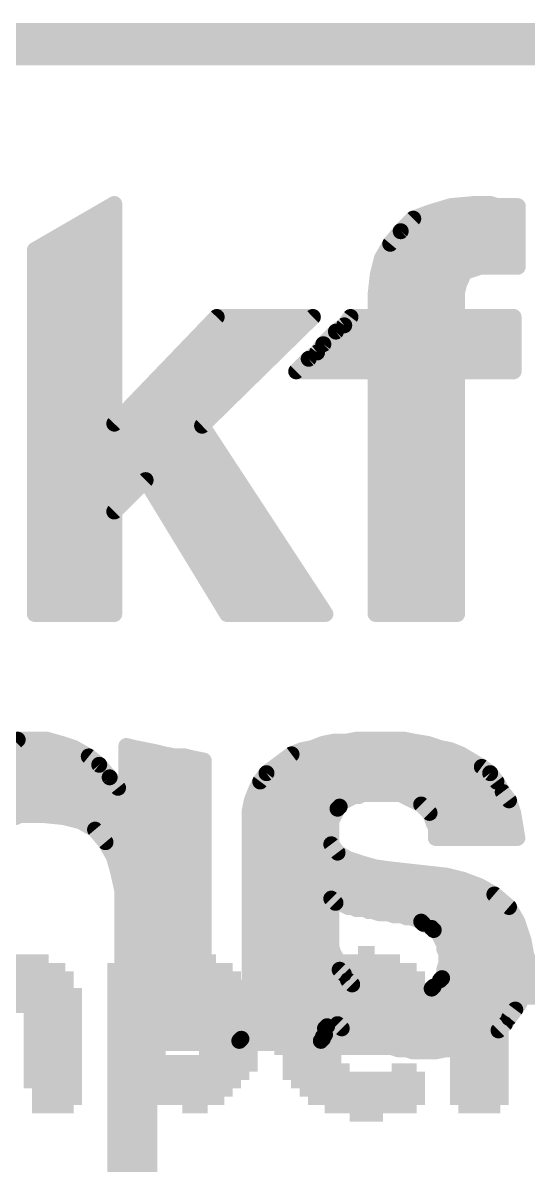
# Model space of a CAD drawing. Extents: x -29.2 to 57.4, y -24.7 to 35.4.
# Drawn here: x 12.8 to 15.22, y 20.01 to 25.5 of the extents above; entities that cross this region are included whole.
import ezdxf

# ---------------------------------------------------------------- set-up
doc = ezdxf.new("R2010")
doc.units = 0
for name, color, linetype in [('1', 12, 'CONTINUOUS'), ('16', 132, 'CONTINUOUS'), ('20', 31, 'CONTINUOUS'), ('21', 41, 'CONTINUOUS'), ('22', 40, 'CONTINUOUS')]:
    doc.layers.add(name, color=color, linetype=linetype)

# ---------------------------------------------------------------- blocks, each defined once
blk = doc.blocks.new('RECT')
blk.add_solid([(-0.5, -0.5), (0.5, -0.5), (-0.5, 0.5), (0.5, 0.5)])

msp = doc.modelspace()

# ---------------------------------------------------------------- linework, layer by layer
at = {"layer": '1', "const_width": 0.2032}
msp.add_lwpolyline([(25.4, 25.4), (0, 25.4)], dxfattribs=at)
at = {"layer": '16', "const_width": 0.2032}
msp.add_lwpolyline([(25.4, 25.4), (0, 25.4)], dxfattribs=at)
at = {"layer": '20', "const_width": 0.2032}
msp.add_lwpolyline([(25.4, 25.4), (0, 25.4)], dxfattribs=at)
at = {"layer": '21', "const_width": 0.0762}
for points in [[(12.861, 24.416), (13.241, 24.636)], [(13.241, 24.636), (13.241, 23.586)], [(14.851, 24.626), (14.961, 24.636)], [(14.961, 24.636), (15.041, 24.636)], [(15.041, 24.636), (15.071, 24.626)], [(13.2006, 24.6126), (13.241, 24.6126)], [(14.671, 24.566), (14.751, 24.596)], [(14.751, 24.596), (14.851, 24.626)], [(14.8063, 24.6126), (15.171, 24.6126)], [(15.071, 24.626), (15.171, 24.626)], [(15.171, 24.626), (15.171, 24.336)], [(13.069, 24.5364), (13.241, 24.5364)], [(14.611, 24.506), (14.671, 24.566)], [(14.6414, 24.5364), (15.171, 24.5364)], [(14.561, 24.446), (14.611, 24.506)], [(12.861, 22.676), (12.861, 24.416)], [(12.9373, 24.4602), (13.241, 24.4602)], [(14.521, 24.376), (14.561, 24.446)], [(14.5728, 24.4602), (15.171, 24.4602)], [(12.861, 24.384), (13.241, 24.384)], [(14.501, 24.296), (14.521, 24.376)], [(14.5256, 24.384), (15.171, 24.384)], [(12.861, 24.3078), (13.241, 24.3078)], [(14.504, 24.3078), (14.9146, 24.3078)], [(14.911, 24.306), (14.901, 24.276)], [(14.931, 24.316), (14.911, 24.306)], [(14.991, 24.336), (14.931, 24.316)], [(15.171, 24.336), (14.991, 24.336)], [(14.491, 24.206), (14.501, 24.296)], [(14.891, 24.256), (14.881, 24.216)], [(14.901, 24.276), (14.891, 24.256)], [(12.861, 24.2316), (13.241, 24.2316)], [(14.491, 24.096), (14.491, 24.206)], [(14.4938, 24.2316), (14.8849, 24.2316)], [(14.881, 24.216), (14.881, 24.096)], [(12.861, 24.1554), (13.241, 24.1554)], [(14.491, 24.1554), (14.881, 24.1554)], [(12.861, 24.0792), (13.241, 24.0792)], [(13.241, 23.586), (13.731, 24.096)], [(14.191, 24.096), (13.661, 23.576)], [(13.7149, 24.0792), (14.1739, 24.0792)], [(13.731, 24.096), (14.191, 24.096)], [(14.341, 24.056), (14.371, 24.096)], [(14.3584, 24.0792), (15.151, 24.0792)], [(14.371, 24.096), (14.491, 24.096)], [(14.881, 24.096), (15.151, 24.096)], [(15.151, 24.096), (15.151, 23.836)], [(14.241, 23.966), (14.301, 24.026)], [(14.301, 24.026), (14.341, 24.056)], [(12.861, 24.003), (13.241, 24.003)], [(13.6416, 24.003), (14.0962, 24.003)], [(14.278, 24.003), (15.151, 24.003)], [(12.861, 23.9268), (13.241, 23.9268)], [(13.5684, 23.9268), (14.0185, 23.9268)], [(14.171, 23.896), (14.211, 23.926)], [(14.211, 23.926), (14.241, 23.966)], [(14.2116, 23.9268), (15.151, 23.9268)], [(14.111, 23.836), (14.171, 23.896)], [(12.861, 23.8506), (13.241, 23.8506)], [(13.4952, 23.8506), (13.9409, 23.8506)], [(14.491, 23.836), (14.111, 23.836)], [(14.1256, 23.8506), (15.151, 23.8506)], [(14.491, 22.676), (14.491, 23.836)], [(15.151, 23.836), (14.881, 23.836)], [(14.881, 23.836), (14.881, 22.676)], [(12.861, 23.7744), (13.241, 23.7744)], [(13.422, 23.7744), (13.8632, 23.7744)], [(14.491, 23.7744), (14.881, 23.7744)], [(12.861, 23.6982), (13.241, 23.6982)], [(13.3488, 23.6982), (13.7856, 23.6982)], [(14.491, 23.6982), (14.881, 23.6982)], [(12.861, 23.622), (13.241, 23.622)], [(13.2756, 23.622), (13.7079, 23.622)], [(14.491, 23.622), (14.881, 23.622)], [(12.861, 23.5458), (13.6808, 23.5458)], [(13.661, 23.576), (14.251, 22.676)], [(14.491, 23.5458), (14.881, 23.5458)], [(12.861, 23.4696), (13.7308, 23.4696)], [(14.491, 23.4696), (14.881, 23.4696)], [(12.861, 23.3934), (13.7807, 23.3934)], [(14.491, 23.3934), (14.881, 23.3934)], [(12.861, 23.3172), (13.8307, 23.3172)], [(13.391, 23.316), (13.241, 23.166)], [(13.781, 22.676), (13.391, 23.316)], [(14.491, 23.3172), (14.881, 23.3172)], [(12.861, 23.241), (13.316, 23.241)], [(13.4367, 23.241), (13.8806, 23.241)], [(14.491, 23.241), (14.881, 23.241)], [(12.861, 23.1648), (13.241, 23.1648)], [(13.241, 23.166), (13.241, 22.676)], [(13.4831, 23.1648), (13.9306, 23.1648)], [(14.491, 23.1648), (14.881, 23.1648)], [(12.861, 23.0886), (13.241, 23.0886)], [(13.5296, 23.0886), (13.9805, 23.0886)], [(14.491, 23.0886), (14.881, 23.0886)], [(12.861, 23.0124), (13.241, 23.0124)], [(13.576, 23.0124), (14.0305, 23.0124)], [(14.491, 23.0124), (14.881, 23.0124)], [(12.861, 22.9362), (13.241, 22.9362)], [(13.6224, 22.9362), (14.0804, 22.9362)], [(14.491, 22.9362), (14.881, 22.9362)], [(12.861, 22.86), (13.241, 22.86)], [(13.6689, 22.86), (14.1304, 22.86)], [(14.491, 22.86), (14.881, 22.86)], [(12.861, 22.7838), (13.241, 22.7838)], [(13.7153, 22.7838), (14.1803, 22.7838)], [(14.491, 22.7838), (14.881, 22.7838)], [(12.861, 22.7076), (13.241, 22.7076)], [(13.7617, 22.7076), (14.2303, 22.7076)], [(14.491, 22.7076), (14.881, 22.7076)], [(13.241, 22.676), (12.861, 22.676)], [(14.251, 22.676), (13.781, 22.676)], [(14.881, 22.676), (14.491, 22.676)]]:
    msp.add_lwpolyline(points, dxfattribs=at)
at = {"layer": '21', "const_width": 0.0381}
for points in [[(13.2601, 24.636, 1), (13.222, 24.636)], [(13.2505, 24.6195, 1), (13.2315, 24.6525)], [(14.961, 24.6551, 1), (14.961, 24.617)], [(14.9627, 24.617, 1), (14.9593, 24.655)], [(15.047, 24.6541, 1), (15.035, 24.6179)], [(15.041, 24.617, 1), (15.041, 24.6551)], [(13.2006, 24.6317, 1), (13.2006, 24.5936)], [(13.241, 24.5936, 1), (13.241, 24.6317)], [(14.7455, 24.6142, 1), (14.7565, 24.5778)], [(14.7577, 24.5782, 1), (14.7443, 24.6138)], [(14.8063, 24.6317, 1), (14.8063, 24.5936)], [(14.8493, 24.645, 1), (14.8527, 24.607)], [(14.8565, 24.6078, 1), (14.8455, 24.6442)], [(15.071, 24.6451, 1), (15.071, 24.607)], [(15.065, 24.6079, 1), (15.077, 24.6441)], [(15.1901, 24.626, 1), (15.152, 24.626)], [(15.171, 24.607, 1), (15.171, 24.6451)], [(15.171, 24.5936, 1), (15.171, 24.6317)], [(13.069, 24.5555, 1), (13.069, 24.5174)], [(13.241, 24.5174, 1), (13.241, 24.5555)], [(14.6414, 24.5555, 1), (14.6414, 24.5174)], [(14.6643, 24.5838, 1), (14.6777, 24.5482)], [(14.6845, 24.5525, 1), (14.6575, 24.5795)], [(15.171, 24.5174, 1), (15.171, 24.5555)], [(14.5975, 24.5195, 1), (14.6245, 24.4925)], [(14.6256, 24.4938, 1), (14.5964, 24.5182)], [(12.8515, 24.4325, 1), (12.8705, 24.3995)], [(12.8801, 24.416, 1), (12.842, 24.416)], [(12.9373, 24.4793, 1), (12.9373, 24.4412)], [(13.241, 24.4412, 1), (13.241, 24.4793)], [(14.5464, 24.4582, 1), (14.5756, 24.4338)], [(14.5775, 24.4365, 1), (14.5445, 24.4555)], [(14.5728, 24.4793, 1), (14.5728, 24.4412)], [(15.171, 24.4412, 1), (15.171, 24.4793)], [(12.861, 24.4031, 1), (12.861, 24.365)], [(13.241, 24.365, 1), (13.241, 24.4031)], [(14.5045, 24.3855, 1), (14.5375, 24.3665)], [(14.5395, 24.3714, 1), (14.5025, 24.3806)], [(14.5256, 24.4031, 1), (14.5256, 24.365)], [(15.171, 24.365, 1), (15.171, 24.4031)], [(12.861, 24.3269, 1), (12.861, 24.2888)], [(13.241, 24.2888, 1), (13.241, 24.3269)], [(14.504, 24.3269, 1), (14.504, 24.2888)], [(14.9025, 24.323, 1), (14.9195, 24.289)], [(14.9291, 24.3, 1), (14.8929, 24.312)], [(14.925, 24.3341, 1), (14.937, 24.2979)], [(14.9146, 24.2888, 1), (14.9146, 24.3269)], [(14.9395, 24.299, 1), (14.9225, 24.333)], [(14.991, 24.3551, 1), (14.991, 24.317)], [(14.997, 24.3179, 1), (14.985, 24.3541)], [(15.152, 24.336, 1), (15.1901, 24.336)], [(15.171, 24.317, 1), (15.171, 24.3551)], [(14.4825, 24.3006, 1), (14.5195, 24.2914)], [(14.5199, 24.2939, 1), (14.4821, 24.2981)], [(14.874, 24.2645, 1), (14.908, 24.2475)], [(14.9095, 24.2514, 1), (14.8725, 24.2606)], [(14.8829, 24.282, 1), (14.9191, 24.27)], [(14.918, 24.2675, 1), (14.884, 24.2845)], [(12.861, 24.2507, 1), (12.861, 24.2126)], [(13.241, 24.2126, 1), (13.241, 24.2507)], [(14.5101, 24.206, 1), (14.472, 24.206)], [(14.4721, 24.2081, 1), (14.5099, 24.2039)], [(14.4938, 24.2507, 1), (14.4938, 24.2126)], [(14.8625, 24.2206, 1), (14.8995, 24.2114)], [(14.9001, 24.216, 1), (14.862, 24.216)], [(14.8849, 24.2126, 1), (14.8849, 24.2507)], [(12.861, 24.1745, 1), (12.861, 24.1364)], [(13.241, 24.1364, 1), (13.241, 24.1745)], [(14.491, 24.1745, 1), (14.491, 24.1364)], [(14.881, 24.1364, 1), (14.881, 24.1745)], [(12.861, 24.0983, 1), (12.861, 24.0602)], [(13.241, 24.0602, 1), (13.241, 24.0983)], [(13.7149, 24.0983, 1), (13.7149, 24.0602)], [(13.731, 24.1151, 1), (13.731, 24.077)], [(13.7447, 24.0828, 1), (13.7173, 24.1092)], [(14.1739, 24.0602, 1), (14.1739, 24.0983)], [(14.2043, 24.0824, 1), (14.1777, 24.1096)], [(14.191, 24.077, 1), (14.191, 24.1151)], [(14.3584, 24.0983, 1), (14.3584, 24.0602)], [(14.371, 24.1151, 1), (14.371, 24.077)], [(14.3862, 24.0846, 1), (14.3558, 24.1074)], [(14.491, 24.077, 1), (14.491, 24.1151)], [(14.881, 24.1151, 1), (14.881, 24.077)], [(15.1701, 24.096, 1), (15.132, 24.096)], [(15.151, 24.077, 1), (15.151, 24.1151)], [(15.151, 24.0602, 1), (15.151, 24.0983)], [(14.3145, 24.0125, 1), (14.2875, 24.0395)], [(14.3258, 24.0674, 1), (14.3562, 24.0446)], [(14.3524, 24.0408, 1), (14.3296, 24.0712)], [(14.472, 24.096, 1), (14.5101, 24.096)], [(14.862, 24.096, 1), (14.9001, 24.096)], [(12.861, 24.0221, 1), (12.861, 23.984)], [(13.241, 23.984, 1), (13.241, 24.0221)], [(13.6416, 24.0221, 1), (13.6416, 23.984)], [(14.0962, 23.984, 1), (14.0962, 24.0221)], [(14.278, 24.0221, 1), (14.278, 23.984)], [(14.2896, 24.0412, 1), (14.3124, 24.0108)], [(15.151, 23.984, 1), (15.151, 24.0221)], [(12.861, 23.9459, 1), (12.861, 23.9078)], [(13.241, 23.9078, 1), (13.241, 23.9459)], [(13.5684, 23.9459, 1), (13.5684, 23.9078)], [(14.0185, 23.9078, 1), (14.0185, 23.9459)], [(14.1958, 23.9374, 1), (14.2262, 23.9146)], [(14.2116, 23.9459, 1), (14.2116, 23.9078)], [(14.2224, 23.9108, 1), (14.1996, 23.9412)], [(14.2275, 23.9795, 1), (14.2545, 23.9525)], [(14.2562, 23.9546, 1), (14.2258, 23.9774)], [(15.151, 23.9078, 1), (15.151, 23.9459)], [(14.1596, 23.9112, 1), (14.1824, 23.8808)], [(14.1845, 23.8825, 1), (14.1575, 23.9095)], [(12.861, 23.8697, 1), (12.861, 23.8316)], [(13.241, 23.8316, 1), (13.241, 23.8697)], [(13.4952, 23.8697, 1), (13.4952, 23.8316)], [(13.9409, 23.8316, 1), (13.9409, 23.8697)], [(14.111, 23.8551, 1), (14.111, 23.817)], [(14.0975, 23.8495, 1), (14.1245, 23.8225)], [(14.1256, 23.8697, 1), (14.1256, 23.8316)], [(14.5101, 23.836, 1), (14.472, 23.836)], [(14.491, 23.817, 1), (14.491, 23.8551)], [(14.881, 23.8551, 1), (14.881, 23.817)], [(14.9001, 23.836, 1), (14.862, 23.836)], [(15.132, 23.836, 1), (15.1701, 23.836)], [(15.151, 23.8316, 1), (15.151, 23.8697)], [(15.151, 23.817, 1), (15.151, 23.8551)], [(12.861, 23.7934, 1), (12.861, 23.7553)], [(13.241, 23.7553, 1), (13.241, 23.7934)], [(13.422, 23.7934, 1), (13.422, 23.7553)], [(13.8632, 23.7553, 1), (13.8632, 23.7934)], [(14.491, 23.7934, 1), (14.491, 23.7553)], [(14.881, 23.7553, 1), (14.881, 23.7934)], [(12.861, 23.7172, 1), (12.861, 23.6791)], [(13.241, 23.6791, 1), (13.241, 23.7172)], [(13.3488, 23.7172, 1), (13.3488, 23.6791)], [(13.7856, 23.6791, 1), (13.7856, 23.7172)], [(14.491, 23.7172, 1), (14.491, 23.6791)], [(14.881, 23.6791, 1), (14.881, 23.7172)], [(12.861, 23.641, 1), (12.861, 23.6029)], [(13.241, 23.6029, 1), (13.241, 23.641)], [(13.2756, 23.641, 1), (13.2756, 23.6029)], [(13.7079, 23.6029, 1), (13.7079, 23.641)], [(14.491, 23.641, 1), (14.491, 23.6029)], [(14.881, 23.6029, 1), (14.881, 23.641)], [(12.861, 23.5648, 1), (12.861, 23.5267)], [(13.2273, 23.5992, 1), (13.2547, 23.5728)], [(13.222, 23.586, 1), (13.2601, 23.586)], [(13.6477, 23.5896, 1), (13.6743, 23.5624)], [(13.6769, 23.5864, 1), (13.6451, 23.5656)], [(13.6808, 23.5267, 1), (13.6808, 23.5648)], [(14.491, 23.5648, 1), (14.491, 23.5267)], [(14.881, 23.5267, 1), (14.881, 23.5648)], [(12.861, 23.4886, 1), (12.861, 23.4505)], [(13.7308, 23.4505, 1), (13.7308, 23.4886)], [(14.491, 23.4886, 1), (14.491, 23.4505)], [(14.881, 23.4505, 1), (14.881, 23.4886)], [(12.861, 23.4124, 1), (12.861, 23.3743)], [(13.7807, 23.3743, 1), (13.7807, 23.4124)], [(14.491, 23.4124, 1), (14.491, 23.3743)], [(14.881, 23.3743, 1), (14.881, 23.4124)], [(12.861, 23.3362, 1), (12.861, 23.2981)], [(13.4073, 23.3259, 1), (13.3747, 23.3061)], [(13.4045, 23.3025, 1), (13.3775, 23.3295)], [(13.8307, 23.2981, 1), (13.8307, 23.3362)], [(14.491, 23.3362, 1), (14.491, 23.2981)], [(14.881, 23.2981, 1), (14.881, 23.3362)], [(12.861, 23.26, 1), (12.861, 23.2219)], [(13.316, 23.2219, 1), (13.316, 23.26)], [(13.4367, 23.26, 1), (13.4367, 23.2219)], [(13.8806, 23.2219, 1), (13.8806, 23.26)], [(14.491, 23.26, 1), (14.491, 23.2219)], [(14.881, 23.2219, 1), (14.881, 23.26)], [(12.861, 23.1838, 1), (12.861, 23.1457)], [(13.2601, 23.166, 1), (13.222, 23.166)], [(13.2275, 23.1795, 1), (13.2545, 23.1525)], [(13.241, 23.1457, 1), (13.241, 23.1838)], [(13.4831, 23.1838, 1), (13.4831, 23.1457)], [(13.9306, 23.1457, 1), (13.9306, 23.1838)], [(14.491, 23.1838, 1), (14.491, 23.1457)], [(14.881, 23.1457, 1), (14.881, 23.1838)], [(12.861, 23.1076, 1), (12.861, 23.0695)], [(13.241, 23.0695, 1), (13.241, 23.1076)], [(13.5296, 23.1076, 1), (13.5296, 23.0695)], [(13.9805, 23.0695, 1), (13.9805, 23.1076)], [(14.491, 23.1076, 1), (14.491, 23.0695)], [(14.881, 23.0695, 1), (14.881, 23.1076)], [(12.861, 23.0314, 1), (12.861, 22.9933)], [(13.241, 22.9933, 1), (13.241, 23.0314)], [(13.576, 23.0314, 1), (13.576, 22.9933)], [(14.0305, 22.9933, 1), (14.0305, 23.0314)], [(14.491, 23.0314, 1), (14.491, 22.9933)], [(14.881, 22.9933, 1), (14.881, 23.0314)], [(12.861, 22.9552, 1), (12.861, 22.9171)], [(13.241, 22.9171, 1), (13.241, 22.9552)], [(13.6224, 22.9552, 1), (13.6224, 22.9171)], [(14.0804, 22.9171, 1), (14.0804, 22.9552)], [(14.491, 22.9552, 1), (14.491, 22.9171)], [(14.881, 22.9171, 1), (14.881, 22.9552)], [(12.861, 22.879, 1), (12.861, 22.8409)], [(13.241, 22.8409, 1), (13.241, 22.879)], [(13.6689, 22.879, 1), (13.6689, 22.8409)], [(14.1304, 22.8409, 1), (14.1304, 22.879)], [(14.491, 22.879, 1), (14.491, 22.8409)], [(14.881, 22.8409, 1), (14.881, 22.879)], [(12.861, 22.8028, 1), (12.861, 22.7647)], [(13.241, 22.7647, 1), (13.241, 22.8028)], [(13.7153, 22.8028, 1), (13.7153, 22.7647)], [(14.1803, 22.7647, 1), (14.1803, 22.8028)], [(14.491, 22.8028, 1), (14.491, 22.7647)], [(14.881, 22.7647, 1), (14.881, 22.8028)], [(12.861, 22.7266, 1), (12.861, 22.6885)], [(13.241, 22.6885, 1), (13.241, 22.7266)], [(13.7617, 22.7266, 1), (13.7617, 22.6885)], [(14.2303, 22.6885, 1), (14.2303, 22.7266)], [(14.491, 22.7266, 1), (14.491, 22.6885)], [(14.881, 22.6885, 1), (14.881, 22.7266)], [(12.861, 22.6951, 1), (12.861, 22.657)], [(12.842, 22.676, 1), (12.8801, 22.676)], [(13.222, 22.676, 1), (13.2601, 22.676)], [(13.241, 22.657, 1), (13.241, 22.6951)], [(13.781, 22.6951, 1), (13.781, 22.657)], [(13.7647, 22.6661, 1), (13.7973, 22.6859)], [(14.2351, 22.6656, 1), (14.2669, 22.6864)], [(14.251, 22.657, 1), (14.251, 22.6951)], [(14.491, 22.6951, 1), (14.491, 22.657)], [(14.472, 22.676, 1), (14.5101, 22.676)], [(14.862, 22.676, 1), (14.9001, 22.676)], [(14.881, 22.657, 1), (14.881, 22.6951)]]:
    msp.add_lwpolyline(points, format="xyb", dxfattribs=at)
at = {"layer": '22', "const_width": 0.0762}
for points in [[(12.769, 22.065), (12.759, 22.065)], [(12.779, 22.075), (12.769, 22.065)], [(12.919, 22.075), (12.779, 22.075)], [(12.989, 22.055), (12.919, 22.075)], [(13.049, 22.035), (12.989, 22.055)], [(14.239, 22.055), (14.189, 22.035)], [(14.289, 22.065), (14.239, 22.055)], [(14.349, 22.065), (14.289, 22.065)], [(14.399, 22.075), (14.349, 22.065)], [(14.629, 22.075), (14.399, 22.075)], [(14.679, 22.065), (14.629, 22.075)], [(14.739, 22.055), (14.679, 22.065)], [(14.799, 22.035), (14.739, 22.055)], [(12.759, 22.0218), (13.0721, 22.0218)], [(13.119, 21.995), (13.049, 22.035)], [(13.169, 21.955), (13.119, 21.995)], [(13.339, 22.035), (13.299, 22.045)], [(13.299, 22.045), (13.299, 21.775)], [(13.299, 22.0218), (13.405, 22.0218)], [(13.439, 22.015), (13.339, 22.035)], [(13.479, 22.005), (13.439, 22.015)], [(13.529, 21.995), (13.479, 22.005)], [(13.579, 21.995), (13.529, 21.995)], [(13.619, 21.985), (13.579, 21.995)], [(14.089, 22.005), (13.969, 21.915)], [(14.139, 22.025), (14.089, 22.005)], [(14.131, 22.0218), (14.857, 22.0218)], [(14.189, 22.035), (14.139, 22.025)], [(14.849, 22.025), (14.799, 22.035)], [(14.899, 22.005), (14.849, 22.025)], [(14.999, 21.945), (14.899, 22.005)], [(12.759, 21.9456), (13.1768, 21.9456)], [(13.219, 21.895), (13.169, 21.955)], [(13.299, 21.9456), (13.669, 21.9456)], [(13.669, 21.975), (13.619, 21.985)], [(13.669, 20.625), (13.669, 21.975)], [(14.0098, 21.9456), (14.998, 21.9456)], [(15.039, 21.915), (14.999, 21.945)], [(13.259, 21.845), (13.219, 21.895)], [(13.969, 21.915), (13.939, 21.875)], [(15.069, 21.875), (15.039, 21.915)], [(12.759, 21.8694), (13.2395, 21.8694)], [(13.299, 21.775), (13.259, 21.845)], [(13.299, 21.8694), (13.669, 21.8694)], [(13.919, 21.835), (13.899, 21.785)], [(13.939, 21.875), (13.919, 21.835)], [(13.9362, 21.8694), (15.0724, 21.8694)], [(15.099, 21.825), (15.069, 21.875)], [(12.759, 21.7932), (13.2886, 21.7932)], [(13.299, 21.7932), (13.669, 21.7932)], [(13.899, 21.785), (13.889, 21.735)], [(13.9023, 21.7932), (14.3654, 21.7932)], [(14.319, 21.755), (14.329, 21.775)], [(14.329, 21.775), (14.389, 21.805)], [(14.389, 21.805), (14.409, 21.805)], [(14.409, 21.805), (14.429, 21.815)], [(14.429, 21.815), (14.609, 21.815)], [(14.609, 21.815), (14.709, 21.765)], [(14.6526, 21.7932), (15.1229, 21.7932)], [(15.129, 21.785), (15.099, 21.825)], [(15.149, 21.725), (15.129, 21.785)], [(12.759, 21.717), (13.669, 21.717)], [(13.889, 21.735), (13.889, 20.865)], [(13.889, 21.717), (14.295, 21.717)], [(14.279, 21.685), (14.309, 21.745)], [(14.309, 21.745), (14.319, 21.755)], [(14.709, 21.765), (14.749, 21.725)], [(14.749, 21.725), (14.759, 21.705)], [(14.753, 21.717), (15.1503, 21.717)], [(15.169, 21.605), (15.149, 21.725)], [(12.759, 21.705), (12.769, 21.705)], [(12.769, 21.705), (12.789, 21.715)], [(12.789, 21.715), (12.899, 21.715)], [(12.899, 21.715), (12.999, 21.705)], [(12.999, 21.705), (13.079, 21.685)], [(13.079, 21.685), (13.149, 21.645)], [(14.279, 21.575), (14.279, 21.685)], [(14.759, 21.705), (14.769, 21.675)], [(14.769, 21.675), (14.779, 21.655)], [(13.149, 21.645), (13.199, 21.585)], [(13.1525, 21.6408), (13.669, 21.6408)], [(13.889, 21.6408), (14.279, 21.6408)], [(14.779, 21.655), (14.779, 21.605)], [(14.779, 21.6408), (15.163, 21.6408)], [(13.199, 21.585), (13.239, 21.515)], [(13.2107, 21.5646), (13.669, 21.5646)], [(13.889, 21.5646), (14.2868, 21.5646)], [(14.309, 21.535), (14.279, 21.575)], [(14.779, 21.605), (15.169, 21.605)], [(13.239, 21.515), (13.259, 21.445)], [(14.359, 21.505), (14.309, 21.535)], [(14.419, 21.485), (14.359, 21.505)], [(13.2466, 21.4884), (13.669, 21.4884)], [(13.259, 21.445), (13.279, 21.355)], [(13.889, 21.4884), (14.4088, 21.4884)], [(14.489, 21.465), (14.419, 21.485)], [(14.489, 21.465), (14.439, 21.265)], [(14.439, 21.265), (14.489, 21.465)], [(14.559, 21.455), (14.489, 21.465)], [(14.739, 21.435), (14.559, 21.455)], [(13.2663, 21.4122), (13.669, 21.4122)], [(13.889, 21.4122), (14.4758, 21.4122)], [(14.4758, 21.4122), (14.7303, 21.4122)], [(14.659, 21.225), (14.739, 21.435)], [(14.739, 21.435), (14.659, 21.225)], [(14.7303, 21.4122), (14.8802, 21.4122)], [(14.829, 21.425), (14.739, 21.435)], [(14.909, 21.405), (14.829, 21.425)], [(14.989, 21.375), (14.909, 21.405)], [(13.279, 21.355), (13.279, 20.625)], [(13.279, 21.336), (13.669, 21.336)], [(13.889, 21.336), (14.4568, 21.336)], [(14.4568, 21.336), (14.7013, 21.336)], [(14.7013, 21.336), (15.0573, 21.336)], [(15.059, 21.335), (14.989, 21.375)], [(15.129, 21.275), (15.059, 21.335)], [(14.279, 21.085), (14.279, 21.315)], [(14.279, 21.315), (14.299, 21.295)], [(14.299, 21.295), (14.319, 21.295)], [(14.319, 21.295), (14.359, 21.275)], [(13.279, 21.2598), (13.669, 21.2598)], [(13.889, 21.2598), (14.279, 21.2598)], [(14.359, 21.275), (14.379, 21.275)], [(14.379, 21.275), (14.399, 21.265)], [(14.399, 21.265), (14.439, 21.265)], [(14.439, 21.265), (14.459, 21.255)], [(14.4494, 21.2598), (14.6723, 21.2598)], [(14.459, 21.255), (14.479, 21.255)], [(14.479, 21.255), (14.509, 21.245)], [(14.509, 21.245), (14.549, 21.245)], [(14.549, 21.245), (14.579, 21.235)], [(14.579, 21.235), (14.619, 21.235)], [(14.619, 21.235), (14.639, 21.225)], [(14.639, 21.225), (14.659, 21.225)], [(14.659, 21.225), (14.689, 21.215)], [(14.6723, 21.2598), (15.1377, 21.2598)], [(15.169, 21.205), (15.129, 21.275)], [(13.279, 21.1836), (13.669, 21.1836)], [(13.889, 21.1836), (14.279, 21.1836)], [(14.689, 21.215), (14.709, 21.205)], [(14.709, 21.205), (14.719, 21.195)], [(14.719, 21.195), (14.759, 21.175)], [(14.7418, 21.1836), (15.1761, 21.1836)], [(14.759, 21.175), (14.769, 21.165)], [(15.199, 21.115), (15.169, 21.205)], [(14.769, 21.165), (14.789, 21.155)], [(14.789, 21.155), (14.819, 21.095)], [(15.219, 21.005), (15.199, 21.115)], [(13.279, 21.1074), (13.669, 21.1074)], [(13.889, 21.1074), (14.279, 21.1074)], [(14.289, 21.055), (14.279, 21.085)], [(14.8128, 21.1074), (15.2004, 21.1074)], [(14.819, 21.095), (14.819, 21.075)], [(14.819, 21.075), (14.829, 21.055)], [(13.279, 21.0312), (13.669, 21.0312)], [(13.889, 21.0312), (14.3003, 21.0312)], [(14.299, 21.035), (14.289, 21.055)], [(14.319, 20.975), (14.299, 21.035)], [(14.829, 21.005), (14.819, 20.975)], [(14.829, 21.055), (14.829, 21.005)], [(14.829, 21.0312), (15.2142, 21.0312)], [(15.209, 20.955), (15.219, 21.005)], [(13.279, 20.955), (13.669, 20.955)], [(13.889, 20.955), (14.339, 20.955)], [(14.339, 20.955), (14.319, 20.975)], [(14.359, 20.925), (14.339, 20.955)], [(14.819, 20.955), (14.809, 20.935)], [(14.819, 20.975), (14.819, 20.955)], [(14.819, 20.955), (15.209, 20.955)], [(15.209, 20.905), (15.209, 20.955)], [(14.379, 20.905), (14.359, 20.925)], [(14.409, 20.885), (14.379, 20.905)], [(14.769, 20.895), (14.759, 20.885)], [(14.789, 20.905), (14.769, 20.895)], [(14.799, 20.925), (14.789, 20.905)], [(14.809, 20.935), (14.799, 20.925)], [(15.189, 20.865), (15.209, 20.905)], [(13.279, 20.8788), (13.669, 20.8788)], [(13.889, 20.865), (13.879, 20.845)], [(13.879, 20.845), (13.879, 20.755)], [(13.889, 20.8788), (14.4338, 20.8788)], [(14.449, 20.875), (14.409, 20.885)], [(14.489, 20.855), (14.449, 20.875)], [(14.539, 20.855), (14.489, 20.855)], [(14.589, 20.845), (14.539, 20.855)], [(14.639, 20.845), (14.589, 20.845)], [(14.659, 20.855), (14.639, 20.845)], [(14.679, 20.855), (14.659, 20.855)], [(14.699, 20.865), (14.679, 20.855)], [(14.719, 20.865), (14.699, 20.865)], [(14.759, 20.885), (14.719, 20.865)], [(14.7466, 20.8788), (15.1959, 20.8788)], [(15.179, 20.815), (15.189, 20.865)], [(13.279, 20.8026), (13.669, 20.8026)], [(13.879, 20.8026), (15.1707, 20.8026)], [(15.129, 20.745), (15.159, 20.785)], [(15.159, 20.785), (15.179, 20.815)], [(13.879, 20.755), (13.869, 20.735)], [(13.869, 20.735), (13.869, 20.715)], [(14.259, 20.705), (14.259, 20.765)], [(14.259, 20.765), (14.279, 20.735)], [(14.279, 20.735), (14.309, 20.715)], [(15.109, 20.715), (15.129, 20.745)], [(13.279, 20.7264), (13.669, 20.7264)], [(13.869, 20.715), (13.859, 20.695)], [(13.859, 20.695), (13.859, 20.665)], [(13.869, 20.7264), (14.259, 20.7264)], [(14.249, 20.695), (14.259, 20.705)], [(14.249, 20.665), (14.249, 20.695)], [(14.2919, 20.7264), (15.1166, 20.7264)], [(14.309, 20.715), (14.329, 20.695)], [(14.329, 20.695), (14.359, 20.675)], [(14.359, 20.675), (14.389, 20.665)], [(15.039, 20.665), (15.079, 20.685)], [(15.079, 20.685), (15.109, 20.715)], [(13.279, 20.6502), (13.669, 20.6502)], [(13.279, 20.625), (13.669, 20.625)], [(13.849, 20.645), (13.839, 20.635)], [(13.839, 20.635), (13.839, 20.625)], [(13.839, 20.625), (14.229, 20.625)], [(13.859, 20.665), (13.849, 20.645)], [(13.8516, 20.6502), (14.239, 20.6502)], [(14.229, 20.635), (14.239, 20.645)], [(14.229, 20.625), (14.229, 20.635)], [(14.239, 20.655), (14.249, 20.665)], [(14.239, 20.645), (14.239, 20.655)], [(14.389, 20.665), (14.419, 20.645)], [(14.4112, 20.6502), (15.0168, 20.6502)], [(14.419, 20.645), (14.539, 20.605)], [(14.919, 20.605), (14.969, 20.625)], [(14.969, 20.625), (15.009, 20.645)], [(15.009, 20.645), (15.039, 20.665)], [(14.539, 20.605), (14.569, 20.605)], [(14.569, 20.605), (14.599, 20.595)], [(14.599, 20.595), (14.639, 20.595)], [(14.639, 20.595), (14.669, 20.585)], [(14.669, 20.585), (14.779, 20.585)], [(14.779, 20.585), (14.829, 20.595)], [(14.829, 20.595), (14.879, 20.595)], [(14.879, 20.595), (14.919, 20.605)]]:
    msp.add_lwpolyline(points, dxfattribs=at)
at = {"layer": '22', "const_width": 0.0381}
for points in [[(12.7925, 22.0615, 1), (12.7655, 22.0885)], [(12.769, 22.046, 1), (12.769, 22.0841)], [(12.9242, 22.0933, 1), (12.9138, 22.0567)], [(12.919, 22.0559, 1), (12.919, 22.094)], [(12.995, 22.0731, 1), (12.983, 22.0369)], [(12.9838, 22.0367, 1), (12.9942, 22.0733)], [(14.2353, 22.0737, 1), (14.2427, 22.0363)], [(14.2461, 22.0373, 1), (14.2319, 22.0727)], [(14.289, 22.0841, 1), (14.289, 22.046)], [(14.2927, 22.0463, 1), (14.2853, 22.0837)], [(14.3453, 22.0837, 1), (14.3527, 22.0463)], [(14.349, 22.046, 1), (14.349, 22.0841)], [(14.399, 22.094, 1), (14.399, 22.0559)], [(14.4027, 22.0563, 1), (14.3953, 22.0937)], [(14.6327, 22.0937, 1), (14.6253, 22.0563)], [(14.629, 22.0559, 1), (14.629, 22.094)], [(14.6821, 22.0838, 1), (14.6759, 22.0462)], [(14.6753, 22.0463, 1), (14.6827, 22.0837)], [(14.745, 22.0731, 1), (14.733, 22.0369)], [(14.7359, 22.0362, 1), (14.7421, 22.0738)], [(13.0585, 22.0515, 1), (13.0395, 22.0185)], [(13.043, 22.0169, 1), (13.055, 22.0531)], [(13.0721, 22.0028, 1), (13.0721, 22.0409)], [(13.1309, 22.0099, 1), (13.1071, 21.9801)], [(13.1095, 21.9785, 1), (13.1285, 22.0115)], [(13.3036, 22.0635, 1), (13.2944, 22.0265)], [(13.3181, 22.045, 1), (13.28, 22.045)], [(13.299, 22.0409, 1), (13.299, 22.0028)], [(13.3427, 22.0537, 1), (13.3353, 22.0163)], [(13.3344, 22.0165, 1), (13.3436, 22.0535)], [(13.405, 22.0028, 1), (13.405, 22.0409)], [(13.4436, 22.0335, 1), (13.4344, 21.9965)], [(13.4353, 21.9963, 1), (13.4427, 22.0337)], [(13.4827, 22.0237, 1), (13.4753, 21.9863)], [(13.4744, 21.9865, 1), (13.4836, 22.0235)], [(13.529, 22.0141, 1), (13.529, 21.976)], [(13.5253, 21.9763, 1), (13.5327, 22.0137)], [(13.5836, 22.0135, 1), (13.5744, 21.9765)], [(13.579, 21.976, 1), (13.579, 22.0141)], [(14.0819, 22.0227, 1), (14.0961, 21.9873)], [(14.1004, 21.9898, 1), (14.0776, 22.0202)], [(14.131, 22.0409, 1), (14.131, 22.0028)], [(14.1353, 22.0437, 1), (14.1427, 22.0063)], [(14.1461, 22.0073, 1), (14.1319, 22.0427)], [(14.1819, 22.0527, 1), (14.1961, 22.0173)], [(14.1927, 22.0163, 1), (14.1853, 22.0537)], [(14.8027, 22.0537, 1), (14.7953, 22.0163)], [(14.793, 22.0169, 1), (14.805, 22.0531)], [(14.8561, 22.0427, 1), (14.8419, 22.0073)], [(14.8453, 22.0063, 1), (14.8527, 22.0437)], [(14.857, 22.0028, 1), (14.857, 22.0409)], [(14.9088, 22.0213, 1), (14.8892, 21.9887)], [(14.8919, 21.9873, 1), (14.9061, 22.0227)], [(13.1836, 21.9672, 1), (13.1544, 21.9428)], [(13.1571, 21.9401, 1), (13.1809, 21.9699)], [(13.1768, 21.9266, 1), (13.1768, 21.9647)], [(13.299, 21.9647, 1), (13.299, 21.9266)], [(13.6227, 22.0037, 1), (13.6153, 21.9663)], [(13.6144, 21.9665, 1), (13.6236, 22.0035)], [(13.6881, 21.975, 1), (13.65, 21.975)], [(13.6653, 21.9563, 1), (13.6727, 21.9937)], [(13.669, 21.9266, 1), (13.669, 21.9647)], [(14.0098, 21.9647, 1), (14.0098, 21.9266)], [(15.0104, 21.9602, 1), (14.9876, 21.9298)], [(14.9892, 21.9287, 1), (15.0088, 21.9613)], [(14.998, 21.9266, 1), (14.998, 21.9647)], [(13.2339, 21.9069, 1), (13.2041, 21.8831)], [(13.2044, 21.8828, 1), (13.2336, 21.9072)], [(13.9576, 21.9302, 1), (13.9804, 21.8998)], [(13.9842, 21.9036, 1), (13.9538, 21.9264)], [(15.0542, 21.9264, 1), (15.0238, 21.9036)], [(15.0276, 21.8998, 1), (15.0504, 21.9302)], [(13.2395, 21.8504, 1), (13.2395, 21.8885)], [(13.2755, 21.8545, 1), (13.2425, 21.8355)], [(13.2441, 21.8331, 1), (13.2739, 21.8569)], [(13.299, 21.8885, 1), (13.299, 21.8504)], [(13.669, 21.8504, 1), (13.669, 21.8885)], [(13.9367, 21.8279, 1), (13.9013, 21.8421)], [(13.9362, 21.8885, 1), (13.9362, 21.8504)], [(13.9238, 21.8864, 1), (13.9542, 21.8636)], [(13.956, 21.8665, 1), (13.922, 21.8835)], [(15.0853, 21.8848, 1), (15.0527, 21.8652)], [(15.0538, 21.8636, 1), (15.0842, 21.8864)], [(15.0724, 21.8504, 1), (15.0724, 21.8885)], [(13.299, 21.8123, 1), (13.299, 21.7742)], [(13.2886, 21.7742, 1), (13.2886, 21.8123)], [(13.669, 21.7742, 1), (13.669, 21.8123)], [(13.8813, 21.7921, 1), (13.9167, 21.7779)], [(13.9177, 21.7813, 1), (13.8803, 21.7887)], [(13.9023, 21.8123, 1), (13.9023, 21.7742)], [(13.902, 21.8435, 1), (13.936, 21.8265)], [(14.3205, 21.792, 1), (14.3375, 21.758)], [(14.346, 21.7665, 1), (14.312, 21.7835)], [(14.3654, 21.7742, 1), (14.3654, 21.8123)], [(14.389, 21.824, 1), (14.389, 21.7859)], [(14.3975, 21.788, 1), (14.3805, 21.822)], [(14.4005, 21.822, 1), (14.4175, 21.788)], [(14.409, 21.7859, 1), (14.409, 21.824)], [(14.429, 21.8341, 1), (14.429, 21.796)], [(14.4375, 21.798, 1), (14.4205, 21.832)], [(14.6175, 21.832, 1), (14.6005, 21.798)], [(14.609, 21.796, 1), (14.609, 21.8341)], [(14.6526, 21.8123, 1), (14.6526, 21.7742)], [(15.1142, 21.8364, 1), (15.0838, 21.8136)], [(15.0827, 21.8152, 1), (15.1153, 21.8348)], [(15.1471, 21.791, 1), (15.1109, 21.779)], [(15.1138, 21.7736, 1), (15.1442, 21.7964)], [(15.1229, 21.7742, 1), (15.1229, 21.8123)], [(13.28, 21.775, 1), (13.3181, 21.775)], [(13.2825, 21.7655, 1), (13.3155, 21.7845)], [(13.669, 21.698, 1), (13.669, 21.7361)], [(13.9081, 21.735, 1), (13.87, 21.735)], [(13.8703, 21.7387, 1), (13.9077, 21.7313)], [(13.889, 21.7361, 1), (13.889, 21.698)], [(14.2955, 21.7585, 1), (14.3225, 21.7315)], [(14.326, 21.7365, 1), (14.292, 21.7535)], [(14.295, 21.698, 1), (14.295, 21.7361)], [(14.302, 21.7635, 1), (14.336, 21.7465)], [(14.3325, 21.7415, 1), (14.3055, 21.7685)], [(14.7225, 21.7785, 1), (14.6955, 21.7515)], [(14.7005, 21.748, 1), (14.7175, 21.782)], [(14.766, 21.7335, 1), (14.732, 21.7165)], [(14.753, 21.7361, 1), (14.753, 21.698)], [(14.7355, 21.7115, 1), (14.7625, 21.7385)], [(15.1678, 21.7281, 1), (15.1302, 21.7219)], [(15.1503, 21.698, 1), (15.1503, 21.7361)], [(12.769, 21.686, 1), (12.769, 21.7241)], [(12.789, 21.734, 1), (12.789, 21.6959)], [(12.7975, 21.698, 1), (12.7805, 21.732)], [(12.9009, 21.734, 1), (12.8971, 21.696)], [(12.899, 21.6959, 1), (12.899, 21.734)], [(13.0036, 21.7235, 1), (12.9944, 21.6865)], [(12.9971, 21.686, 1), (13.0009, 21.724)], [(13.0885, 21.7015, 1), (13.0695, 21.6685)], [(13.0744, 21.6665, 1), (13.0836, 21.7035)], [(14.298, 21.685, 1), (14.2599, 21.685)], [(14.262, 21.6935, 1), (14.296, 21.6765)], [(14.7771, 21.711, 1), (14.7409, 21.699)], [(14.742, 21.6965, 1), (14.776, 21.7135)], [(14.786, 21.6835, 1), (14.752, 21.6665)], [(14.7509, 21.669, 1), (14.7871, 21.681)], [(15.1309, 21.719, 1), (15.1671, 21.731)], [(13.1636, 21.6572, 1), (13.1344, 21.6328)], [(13.1525, 21.6599, 1), (13.1525, 21.6218)], [(13.1395, 21.6285, 1), (13.1585, 21.6615)], [(13.669, 21.6218, 1), (13.669, 21.6599)], [(13.889, 21.6599, 1), (13.889, 21.6218)], [(14.279, 21.6218, 1), (14.279, 21.6599)], [(14.798, 21.655, 1), (14.7599, 21.655)], [(14.779, 21.6599, 1), (14.779, 21.6218)], [(14.762, 21.6465, 1), (14.796, 21.6635)], [(15.163, 21.6218, 1), (15.163, 21.6599)], [(13.2155, 21.5945, 1), (13.1825, 21.5755)], [(13.1844, 21.5728, 1), (13.2136, 21.5972)], [(13.2107, 21.5837, 1), (13.2107, 21.5456)], [(13.669, 21.5456, 1), (13.669, 21.5837)], [(13.889, 21.5837, 1), (13.889, 21.5456)], [(14.2942, 21.5864, 1), (14.2638, 21.5636)], [(14.2599, 21.575, 1), (14.298, 21.575)], [(14.2868, 21.5456, 1), (14.2868, 21.5837)], [(14.779, 21.6241, 1), (14.779, 21.586)], [(14.7599, 21.605, 1), (14.798, 21.605)], [(15.1502, 21.6019, 1), (15.1878, 21.6081)], [(15.169, 21.586, 1), (15.169, 21.6241)], [(13.2573, 21.5202, 1), (13.2207, 21.5098)], [(13.2225, 21.5055, 1), (13.2555, 21.5245)], [(14.3188, 21.5513, 1), (14.2992, 21.5187)], [(14.2938, 21.5236, 1), (14.3242, 21.5464)], [(14.365, 21.5231, 1), (14.353, 21.4869)], [(14.3492, 21.4887, 1), (14.3688, 21.5213)], [(13.2466, 21.5075, 1), (13.2466, 21.4694)], [(13.2776, 21.4491, 1), (13.2404, 21.4409)], [(13.669, 21.4694, 1), (13.669, 21.5075)], [(13.889, 21.5075, 1), (13.889, 21.4694)], [(14.4242, 21.5033, 1), (14.4138, 21.4667)], [(14.4088, 21.4694, 1), (14.4088, 21.5075)], [(14.413, 21.4669, 1), (14.425, 21.5031)], [(14.4917, 21.4839, 1), (14.4863, 21.4461)], [(14.5075, 21.4604, 1), (14.4705, 21.4696)], [(14.5075, 21.4604, 1), (14.4705, 21.4696)], [(14.4838, 21.4467, 1), (14.4942, 21.4833)], [(14.5611, 21.4739, 1), (14.5569, 21.4361)], [(14.5563, 21.4361, 1), (14.5617, 21.4739)], [(13.2407, 21.4398, 1), (13.2773, 21.4502)], [(13.2663, 21.4313, 1), (13.2663, 21.3932)], [(13.669, 21.3932, 1), (13.669, 21.4313)], [(13.889, 21.4313, 1), (13.889, 21.3932)], [(14.4758, 21.4313, 1), (14.4758, 21.3932)], [(14.4758, 21.3932, 1), (14.4758, 21.4313)], [(14.7303, 21.4313, 1), (14.7303, 21.3932)], [(14.7411, 21.4539, 1), (14.7369, 21.4161)], [(14.7568, 21.4282, 1), (14.7212, 21.4418)], [(14.7568, 21.4282, 1), (14.7212, 21.4418)], [(14.7303, 21.3932, 1), (14.7303, 21.4313)], [(14.7369, 21.4161, 1), (14.7411, 21.4539)], [(14.8336, 21.4435, 1), (14.8244, 21.4065)], [(14.8269, 21.4061, 1), (14.8311, 21.4439)], [(14.8802, 21.3932, 1), (14.8802, 21.4313)], [(14.9157, 21.4228, 1), (14.9023, 21.3872)], [(14.9044, 21.3865, 1), (14.9136, 21.4235)], [(13.298, 21.355, 1), (13.2599, 21.355)], [(13.279, 21.3551, 1), (13.279, 21.317)], [(13.2604, 21.3509, 1), (13.2976, 21.3591)], [(13.669, 21.317, 1), (13.669, 21.3551)], [(13.889, 21.3551, 1), (13.889, 21.317)], [(14.4568, 21.3551, 1), (14.4568, 21.317)], [(14.4568, 21.317, 1), (14.4568, 21.3551)], [(14.7013, 21.3551, 1), (14.7013, 21.317)], [(14.7013, 21.317, 1), (14.7013, 21.3551)], [(14.9985, 21.3915, 1), (14.9795, 21.3585)], [(14.9823, 21.3572, 1), (14.9957, 21.3928)], [(15.0714, 21.3495, 1), (15.0466, 21.3205)], [(15.0495, 21.3185, 1), (15.0685, 21.3515)], [(15.0573, 21.317, 1), (15.0573, 21.3551)], [(14.298, 21.315, 1), (14.2599, 21.315)], [(14.2925, 21.3285, 1), (14.2655, 21.3015)], [(14.299, 21.3141, 1), (14.299, 21.276)], [(14.2855, 21.2815, 1), (14.3125, 21.3085)], [(14.3275, 21.312, 1), (14.3105, 21.278)], [(14.319, 21.276, 1), (14.319, 21.3141)], [(13.279, 21.2789, 1), (13.279, 21.2408)], [(13.669, 21.2408, 1), (13.669, 21.2789)], [(13.889, 21.2789, 1), (13.889, 21.2408)], [(14.279, 21.2408, 1), (14.279, 21.2789)], [(14.359, 21.2941, 1), (14.359, 21.256)], [(14.3505, 21.258, 1), (14.3675, 21.292)], [(14.3875, 21.292, 1), (14.3705, 21.258)], [(14.379, 21.256, 1), (14.379, 21.2941)], [(14.399, 21.2841, 1), (14.399, 21.246)], [(14.3905, 21.248, 1), (14.4075, 21.282)], [(14.4475, 21.282, 1), (14.4305, 21.248)], [(14.4205, 21.2696, 1), (14.4575, 21.2604)], [(14.4205, 21.2696, 1), (14.4575, 21.2604)], [(14.4494, 21.2789, 1), (14.4494, 21.2408)], [(14.439, 21.246, 1), (14.439, 21.2841)], [(14.459, 21.2741, 1), (14.459, 21.236)], [(14.4505, 21.238, 1), (14.4675, 21.272)], [(14.485, 21.2731, 1), (14.473, 21.2369)], [(14.479, 21.236, 1), (14.479, 21.2741)], [(14.509, 21.2641, 1), (14.509, 21.226)], [(14.503, 21.2269, 1), (14.515, 21.2631)], [(14.555, 21.2631, 1), (14.543, 21.2269)], [(14.549, 21.226, 1), (14.549, 21.2641)], [(14.579, 21.254, 1), (14.579, 21.2159)], [(14.573, 21.2169, 1), (14.585, 21.2531)], [(14.6275, 21.252, 1), (14.6105, 21.218)], [(14.619, 21.2159, 1), (14.619, 21.254)], [(14.639, 21.2441, 1), (14.639, 21.206)], [(14.6305, 21.208, 1), (14.6475, 21.242)], [(14.665, 21.2431, 1), (14.653, 21.2069)], [(14.6723, 21.2789, 1), (14.6723, 21.2408)], [(14.659, 21.206, 1), (14.659, 21.2441)], [(14.6723, 21.2408, 1), (14.6723, 21.2789)], [(15.1455, 21.2845, 1), (15.1125, 21.2655)], [(15.1166, 21.2605, 1), (15.1414, 21.2895)], [(15.1377, 21.2408, 1), (15.1377, 21.2789)], [(13.279, 21.2027, 1), (13.279, 21.1646)], [(13.669, 21.1646, 1), (13.669, 21.2027)], [(13.889, 21.2027, 1), (13.889, 21.1646)], [(14.279, 21.1646, 1), (14.279, 21.2027)], [(14.6412, 21.2318, 1), (14.6768, 21.2182)], [(14.6412, 21.2318, 1), (14.6768, 21.2182)], [(14.6975, 21.232, 1), (14.6805, 21.198)], [(14.683, 21.1969, 1), (14.695, 21.2331)], [(14.7225, 21.2185, 1), (14.6955, 21.1915)], [(14.7275, 21.212, 1), (14.7105, 21.178)], [(14.7005, 21.188, 1), (14.7175, 21.222)], [(14.7055, 21.1815, 1), (14.7325, 21.2085)], [(14.7418, 21.2027, 1), (14.7418, 21.1646)], [(14.7725, 21.1885, 1), (14.7455, 21.1615)], [(14.7505, 21.158, 1), (14.7675, 21.192)], [(15.1871, 21.211, 1), (15.1509, 21.199)], [(15.1525, 21.1955, 1), (15.1855, 21.2145)], [(15.1761, 21.1646, 1), (15.1761, 21.2027)], [(14.7775, 21.182, 1), (14.7605, 21.148)], [(14.7555, 21.1515, 1), (14.7825, 21.1785)], [(14.806, 21.1635, 1), (14.772, 21.1465)], [(14.7805, 21.138, 1), (14.7975, 21.172)], [(15.2177, 21.1184, 1), (15.1803, 21.1116)], [(13.279, 21.1265, 1), (13.279, 21.0884)], [(13.669, 21.0884, 1), (13.669, 21.1265)], [(13.889, 21.1265, 1), (13.889, 21.0884)], [(14.2971, 21.091, 1), (14.2609, 21.079)], [(14.2599, 21.085, 1), (14.298, 21.085)], [(14.279, 21.0884, 1), (14.279, 21.1265)], [(14.8128, 21.1265, 1), (14.8128, 21.0884)], [(14.836, 21.0835, 1), (14.802, 21.0665)], [(14.8381, 21.095, 1), (14.8, 21.095)], [(14.802, 21.0865, 1), (14.836, 21.1035)], [(15.1809, 21.109, 1), (15.2171, 21.121)], [(15.2004, 21.0884, 1), (15.2004, 21.1265)], [(13.279, 21.0503, 1), (13.279, 21.0122)], [(13.669, 21.0122, 1), (13.669, 21.0503)], [(13.889, 21.0503, 1), (13.889, 21.0122)], [(14.306, 21.0635, 1), (14.272, 21.0465)], [(14.2709, 21.049, 1), (14.3071, 21.061)], [(14.3171, 21.041, 1), (14.2809, 21.029)], [(14.282, 21.0265, 1), (14.316, 21.0435)], [(14.3003, 21.0122, 1), (14.3003, 21.0503)], [(14.8, 21.075, 1), (14.8381, 21.075)], [(14.829, 21.0503, 1), (14.829, 21.0122)], [(14.8481, 21.055, 1), (14.81, 21.055)], [(14.8471, 20.999, 1), (14.8109, 21.011)], [(14.812, 21.0465, 1), (14.846, 21.0635)], [(15.2377, 21.0013, 1), (15.2003, 21.0087)], [(15.2142, 21.0122, 1), (15.2142, 21.0503)], [(13.279, 20.9741, 1), (13.279, 20.936)], [(13.669, 20.936, 1), (13.669, 20.9741)], [(13.889, 20.9741, 1), (13.889, 20.936)], [(14.3325, 20.9885, 1), (14.3055, 20.9615)], [(14.3009, 20.969, 1), (14.3371, 20.981)], [(14.3549, 20.9656, 1), (14.3231, 20.9444)], [(14.3255, 20.9415, 1), (14.3525, 20.9685)], [(14.339, 20.936, 1), (14.339, 20.9741)], [(14.8009, 20.981, 1), (14.8371, 20.969)], [(14.819, 20.9741, 1), (14.819, 20.936)], [(14.8381, 20.975, 1), (14.8, 20.975)], [(14.836, 20.9465, 1), (14.802, 20.9635)], [(14.81, 21.005, 1), (14.8481, 21.005)], [(15.2281, 20.955, 1), (15.19, 20.955)], [(15.2003, 21.0016, 1), (15.2377, 21.0084)], [(15.209, 20.936, 1), (15.209, 20.9741)], [(14.3725, 20.9385, 1), (14.3455, 20.9115)], [(14.3431, 20.9144, 1), (14.3749, 20.9356)], [(14.3896, 20.9209, 1), (14.3684, 20.8891)], [(14.3655, 20.8915, 1), (14.3925, 20.9185)], [(14.7605, 20.912, 1), (14.7775, 20.878)], [(14.7825, 20.8815, 1), (14.7555, 20.9085)], [(14.772, 20.9135, 1), (14.806, 20.8965)], [(14.7855, 20.9385, 1), (14.8125, 20.9115)], [(14.7975, 20.888, 1), (14.7805, 20.922)], [(14.816, 20.9165, 1), (14.782, 20.9335)], [(14.792, 20.9435, 1), (14.826, 20.9265)], [(14.8225, 20.9215, 1), (14.7955, 20.9485)], [(14.8, 20.955, 1), (14.8381, 20.955)], [(15.1903, 20.9587, 1), (15.2277, 20.9513)], [(15.226, 20.8965, 1), (15.192, 20.9135)], [(13.279, 20.8979, 1), (13.279, 20.8598)], [(13.669, 20.8598, 1), (13.669, 20.8979)], [(13.8981, 20.845, 1), (13.86, 20.845)], [(13.889, 20.8979, 1), (13.889, 20.8598)], [(13.87, 20.865, 1), (13.9081, 20.865)], [(13.906, 20.8565, 1), (13.872, 20.8735)], [(14.4136, 20.9035, 1), (14.4044, 20.8665)], [(14.3984, 20.8691, 1), (14.4196, 20.9009)], [(14.4575, 20.892, 1), (14.4405, 20.858)], [(14.4338, 20.8598, 1), (14.4338, 20.8979)], [(14.4444, 20.8565, 1), (14.4536, 20.8935)], [(14.489, 20.8741, 1), (14.489, 20.836)], [(14.4805, 20.838, 1), (14.4975, 20.872)], [(14.5427, 20.8737, 1), (14.5353, 20.8363)], [(14.539, 20.836, 1), (14.539, 20.8741)], [(14.589, 20.8641, 1), (14.589, 20.826)], [(14.5853, 20.8263, 1), (14.5927, 20.8637)], [(14.6305, 20.862, 1), (14.6475, 20.828)], [(14.639, 20.826, 1), (14.639, 20.8641)], [(14.659, 20.8741, 1), (14.659, 20.836)], [(14.6675, 20.838, 1), (14.6505, 20.872)], [(14.6705, 20.872, 1), (14.6875, 20.838)], [(14.679, 20.836, 1), (14.679, 20.8741)], [(14.699, 20.8841, 1), (14.699, 20.846)], [(14.7075, 20.848, 1), (14.6905, 20.882)], [(14.7105, 20.882, 1), (14.7275, 20.848)], [(14.719, 20.846, 1), (14.719, 20.8841)], [(14.7466, 20.8979, 1), (14.7466, 20.8598)], [(14.7455, 20.8985, 1), (14.7725, 20.8715)], [(14.7675, 20.868, 1), (14.7505, 20.902)], [(15.172, 20.8735, 1), (15.206, 20.8565)], [(15.2077, 20.8613, 1), (15.1703, 20.8687)], [(15.19, 20.905, 1), (15.2281, 20.905)], [(15.1959, 20.8598, 1), (15.1959, 20.8979)], [(13.279, 20.8217, 1), (13.279, 20.7836)], [(13.669, 20.7836, 1), (13.669, 20.8217)], [(13.862, 20.8535, 1), (13.896, 20.8365)], [(13.879, 20.8217, 1), (13.879, 20.7836)], [(15.1742, 20.7736, 1), (15.1438, 20.7964)], [(15.1603, 20.8187, 1), (15.1977, 20.8113)], [(15.1949, 20.8044, 1), (15.1631, 20.8256)], [(15.1707, 20.7836, 1), (15.1707, 20.8217)], [(13.8881, 20.735, 1), (13.85, 20.735)], [(13.86, 20.755, 1), (13.8981, 20.755)], [(13.896, 20.7465, 1), (13.862, 20.7635)], [(14.2749, 20.7756, 1), (14.2431, 20.7544)], [(14.2781, 20.765, 1), (14.24, 20.765)], [(14.2896, 20.7509, 1), (14.2684, 20.7191)], [(15.1138, 20.7564, 1), (15.1442, 20.7336)], [(15.1449, 20.7344, 1), (15.1131, 20.7556)], [(15.1431, 20.7956, 1), (15.1749, 20.7744)], [(13.279, 20.7455, 1), (13.279, 20.7074)], [(13.669, 20.7074, 1), (13.669, 20.7455)], [(13.878, 20.695, 1), (13.8399, 20.695)], [(13.842, 20.7035, 1), (13.876, 20.6865)], [(13.869, 20.7455, 1), (13.869, 20.7074)], [(13.852, 20.7435, 1), (13.886, 20.7265)], [(13.85, 20.715, 1), (13.8881, 20.715)], [(13.886, 20.7065, 1), (13.852, 20.7235)], [(14.2355, 20.7085, 1), (14.2625, 20.6815)], [(14.2681, 20.695, 1), (14.23, 20.695)], [(14.24, 20.705, 1), (14.2781, 20.705)], [(14.2725, 20.6915, 1), (14.2455, 20.7185)], [(14.259, 20.7074, 1), (14.259, 20.7455)], [(14.2631, 20.7244, 1), (14.2949, 20.7456)], [(14.2919, 20.7455, 1), (14.2919, 20.7074)], [(14.3225, 20.7285, 1), (14.2955, 20.7015)], [(14.2984, 20.6991, 1), (14.3196, 20.7309)], [(14.3396, 20.7109, 1), (14.3184, 20.6791)], [(14.3155, 20.6815, 1), (14.3425, 20.7085)], [(14.365, 20.6931, 1), (14.353, 20.6569)], [(15.0655, 20.6985, 1), (15.0925, 20.6715)], [(15.0875, 20.668, 1), (15.0705, 20.702)], [(15.0931, 20.7256, 1), (15.1249, 20.7044)], [(15.1225, 20.7015, 1), (15.0955, 20.7285)], [(15.1166, 20.7074, 1), (15.1166, 20.7455)], [(13.279, 20.6441, 1), (13.279, 20.6059)], [(13.279, 20.6693, 1), (13.279, 20.6312)], [(13.669, 20.6312, 1), (13.669, 20.6693)], [(13.669, 20.6059, 1), (13.669, 20.6441)], [(13.839, 20.6441, 1), (13.839, 20.6059)], [(13.8255, 20.6485, 1), (13.8525, 20.6215)], [(13.8581, 20.635, 1), (13.82, 20.635)], [(13.832, 20.6535, 1), (13.866, 20.6365)], [(13.8516, 20.6693, 1), (13.8516, 20.6312)], [(13.8625, 20.6315, 1), (13.8355, 20.6585)], [(13.8399, 20.665, 1), (13.878, 20.665)], [(13.876, 20.6565, 1), (13.842, 20.6735)], [(14.2155, 20.6485, 1), (14.2425, 20.6215)], [(14.2481, 20.635, 1), (14.21, 20.635)], [(14.2255, 20.6685, 1), (14.2525, 20.6415)], [(14.2581, 20.655, 1), (14.22, 20.655)], [(14.22, 20.645, 1), (14.2581, 20.645)], [(14.2525, 20.6315, 1), (14.2255, 20.6585)], [(14.229, 20.6059, 1), (14.229, 20.6441)], [(14.23, 20.665, 1), (14.2681, 20.665)], [(14.2625, 20.6515, 1), (14.2355, 20.6785)], [(14.239, 20.6312, 1), (14.239, 20.6693)], [(14.3484, 20.6591, 1), (14.3696, 20.6909)], [(14.3996, 20.6809, 1), (14.3784, 20.6491)], [(14.383, 20.6469, 1), (14.395, 20.6831)], [(14.4112, 20.6693, 1), (14.4112, 20.6312)], [(14.425, 20.6631, 1), (14.413, 20.6269)], [(14.4084, 20.6291, 1), (14.4296, 20.6609)], [(14.9605, 20.642, 1), (14.9775, 20.608)], [(14.9761, 20.6073, 1), (14.9619, 20.6427)], [(14.9984, 20.6609, 1), (15.0196, 20.6291)], [(15.0175, 20.628, 1), (15.0005, 20.662)], [(15.0168, 20.6312, 1), (15.0168, 20.6693)], [(15.0305, 20.682, 1), (15.0475, 20.648)], [(15.0496, 20.6491, 1), (15.0284, 20.6809)], [(13.2599, 20.625, 1), (13.298, 20.625)], [(13.65, 20.625, 1), (13.6881, 20.625)], [(13.82, 20.625, 1), (13.8581, 20.625)], [(14.21, 20.625, 1), (14.2481, 20.625)], [(14.539, 20.6241, 1), (14.539, 20.586)], [(14.533, 20.5869, 1), (14.545, 20.6231)], [(14.575, 20.6231, 1), (14.563, 20.5869)], [(14.569, 20.586, 1), (14.569, 20.6241)], [(14.599, 20.6141, 1), (14.599, 20.576)], [(14.593, 20.5769, 1), (14.605, 20.6131)], [(14.645, 20.6131, 1), (14.633, 20.5769)], [(14.639, 20.576, 1), (14.639, 20.6141)], [(14.669, 20.6041, 1), (14.669, 20.566)], [(14.663, 20.5669, 1), (14.675, 20.6031)], [(14.7753, 20.6037, 1), (14.7827, 20.5663)], [(14.779, 20.566, 1), (14.779, 20.6041)], [(14.829, 20.6141, 1), (14.829, 20.576)], [(14.8327, 20.5763, 1), (14.8253, 20.6137)], [(14.8744, 20.6135, 1), (14.8836, 20.5765)], [(14.879, 20.576, 1), (14.879, 20.6141)], [(14.9119, 20.6227, 1), (14.9261, 20.5873)], [(14.9236, 20.5865, 1), (14.9144, 20.6235)]]:
    msp.add_lwpolyline(points, format="xyb", dxfattribs=at)

# ---------------------------------------------------------------- block references
at = {"layer": '21', "yscale": 0.04}
for p, xscale in [((12.827, 21.028), 0.2), ((13.327, 21.028), 0.16), ((13.627, 21.028), 0.2), ((14.427, 21.028), 0.36), ((14.447, 21.068), 0.08), ((14.987, 21.028), 0.2), ((15.287, 21.028), 0.24), ((12.827, 20.988), 0.36), ((13.507, 20.988), 0.6), ((14.427, 20.988), 0.52), ((15.147, 20.988), 0.6), ((12.507, 20.948), 1.08), ((13.527, 20.948), 0.64), ((14.427, 20.948), 0.6), ((15.147, 20.948), 0.6), ((12.507, 20.908), 1.08), ((12.527, 20.868), 1.12), ((13.547, 20.908), 0.68), ((13.547, 20.868), 0.68), ((14.407, 20.868), 0.72), ((14.407, 20.908), 0.64), ((15.147, 20.908), 0.6), ((15.147, 20.868), 0.6), ((12.527, 20.828), 1.12), ((13.567, 20.828), 0.72), ((14.407, 20.828), 0.72), ((15.127, 20.828), 0.56), ((12.527, 20.788), 1.12), ((12.947, 20.748), 0.28), ((13.367, 20.788), 0.32), ((13.347, 20.748), 0.28), ((13.767, 20.788), 0.32), ((13.827, 20.748), 0.28), ((14.147, 20.748), 0.28), ((14.187, 20.788), 0.28), ((14.647, 20.788), 0.24), ((14.647, 20.748), 0.24), ((15.007, 20.788), 0.32), ((14.987, 20.748), 0.28), ((12.947, 20.708), 0.28), ((13.347, 20.708), 0.28), ((13.827, 20.708), 0.28), ((14.387, 20.708), 0.76), ((14.987, 20.708), 0.28), ((12.947, 20.668), 0.28), ((13.327, 20.668), 0.24), ((13.827, 20.668), 0.28), ((14.387, 20.668), 0.76), ((14.987, 20.668), 0.28), ((12.947, 20.628), 0.28), ((12.947, 20.588), 0.28), ((13.347, 20.628), 0.28), ((13.347, 20.588), 0.28), ((13.787, 20.588), 0.28), ((13.827, 20.628), 0.28), ((14.367, 20.628), 0.72), ((14.347, 20.588), 0.68), ((14.987, 20.628), 0.28), ((14.987, 20.588), 0.28), ((12.947, 20.548), 0.28), ((13.567, 20.548), 0.72), ((14.187, 20.548), 0.28), ((14.987, 20.548), 0.28), ((12.947, 20.508), 0.28), ((13.567, 20.508), 0.72), ((14.207, 20.508), 0.32), ((14.627, 20.508), 0.12), ((14.987, 20.508), 0.28), ((12.947, 20.468), 0.28), ((12.947, 20.428), 0.28), ((13.547, 20.468), 0.68), ((13.527, 20.428), 0.64), ((14.387, 20.468), 0.68), ((14.407, 20.428), 0.64), ((14.987, 20.468), 0.28), ((14.987, 20.428), 0.28), ((12.967, 20.388), 0.24), ((13.507, 20.388), 0.6), ((14.427, 20.388), 0.6), ((14.987, 20.388), 0.28), ((12.967, 20.348), 0.24), ((12.947, 20.308), 0.2), ((13.487, 20.348), 0.56), ((13.327, 20.308), 0.24), ((13.627, 20.308), 0.12), ((14.447, 20.348), 0.56), ((14.467, 20.308), 0.44), ((14.987, 20.348), 0.28), ((14.987, 20.308), 0.2), ((13.327, 20.268), 0.24), ((14.447, 20.268), 0.16), ((13.327, 20.228), 0.24), ((13.327, 20.188), 0.24), ((13.327, 20.148), 0.24), ((13.327, 20.108), 0.24), ((13.327, 20.068), 0.24), ((13.327, 20.028), 0.24)]:
    msp.add_blockref('RECT', p, dxfattribs=dict(at, xscale=xscale))

doc.saveas('drawing.dxf')
